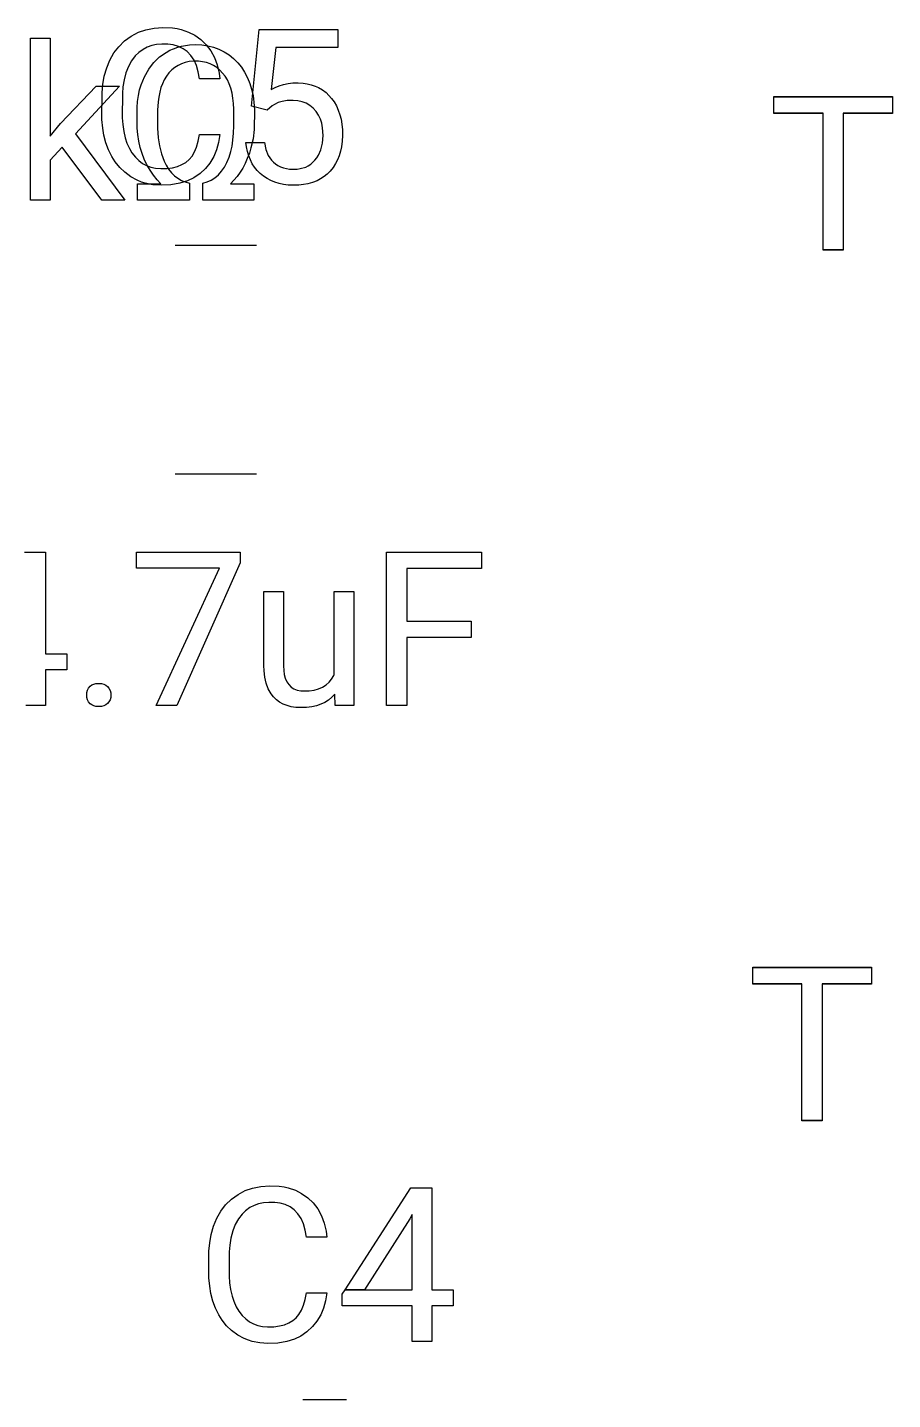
# Model space of a CAD drawing. Header units: inches. Extents: x 3.88 to 7.82, y -6.06 to -2.14.
# Drawn here: x 6.9326 to 7.1518, y -4.2398 to -3.8923 of the extents above; entities that cross this region are included whole.
import ezdxf

# ---------------------------------------------------------------- set-up
doc = ezdxf.new("R2010")
doc.units = ezdxf.units.IN
doc.header["$MEASUREMENT"] = 0
doc.layers.add('F.Silkscreen', color=41, linetype='CONTINUOUS', true_color=0xf2eda1)

msp = doc.modelspace()

# ---------------------------------------------------------------- linework, layer by layer
at = {"layer": 'F.Silkscreen', "linetype": 'CONTINUOUS'}
for p, q in [((6.93339, -3.93604), (6.93339, -3.89502)), ((6.93339, -3.89502), (6.93831, -3.89502)), ((6.93831, -3.89502), (6.93831, -3.91982)), ((6.95717, -3.89573), (6.95884, -3.89451)), ((6.95884, -3.89451), (6.96068, -3.89354)), ((6.96068, -3.89354), (6.96254, -3.89289)), ((6.96254, -3.89289), (6.96466, -3.89246)), ((6.96466, -3.89246), (6.96692, -3.8923)), ((6.96692, -3.8923), (6.9693, -3.89242)), ((6.9693, -3.89242), (6.97052, -3.89261)), ((6.97052, -3.89261), (6.97153, -3.89283)), ((6.97153, -3.89283), (6.9734, -3.89346)), ((6.9734, -3.89346), (6.97497, -3.89425)), ((6.97497, -3.89425), (6.97651, -3.89535)), ((6.98935, -3.91222), (6.99132, -3.89285)), ((6.99132, -3.89285), (7.01124, -3.89285)), ((7.01124, -3.89285), (7.01124, -3.89742)), ((6.95451, -3.89877), (6.9557, -3.89719)), ((6.9557, -3.89719), (6.95717, -3.89573)), ((6.96186, -3.89786), (6.96078, -3.89864)), ((6.96292, -3.89731), (6.96186, -3.89786)), ((6.96407, -3.89691), (6.96292, -3.89731)), ((6.9653, -3.89664), (6.96407, -3.89691)), ((6.96661, -3.89652), (6.9653, -3.89664)), ((6.96816, -3.89656), (6.96661, -3.89652)), ((6.9677, -3.89863), (6.96868, -3.89809)), ((6.96951, -3.89674), (6.96816, -3.89656)), ((6.96868, -3.89809), (6.96959, -3.89768)), ((6.97082, -3.8971), (6.96951, -3.89674)), ((6.96959, -3.89768), (6.97064, -3.89731)), ((6.97064, -3.89731), (6.97161, -3.89704)), ((6.97207, -3.89769), (6.97082, -3.8971)), ((6.97161, -3.89704), (6.97362, -3.89671)), ((6.97308, -3.89841), (6.97207, -3.89769)), ((6.97401, -3.8994), (6.97308, -3.89841)), ((6.97362, -3.89671), (6.9752, -3.89663)), ((6.9752, -3.89663), (6.97676, -3.89671)), ((6.97651, -3.89535), (6.97788, -3.89668)), ((6.97676, -3.89671), (6.97826, -3.89693)), ((6.97788, -3.89668), (6.97902, -3.89819)), ((6.97826, -3.89693), (6.97971, -3.89729)), ((6.97902, -3.89819), (6.97995, -3.89989)), ((6.97971, -3.89729), (6.98109, -3.89781)), ((6.98109, -3.89781), (6.98241, -3.89847)), ((6.98241, -3.89847), (6.98366, -3.89927)), ((6.99549, -3.89742), (6.99435, -3.90801)), ((7.01124, -3.89742), (6.99549, -3.89742)), ((6.95266, -3.90254), (6.95349, -3.90055)), ((6.95349, -3.90055), (6.95451, -3.89877)), ((6.95894, -3.90073), (6.95815, -3.90216)), ((6.95989, -3.89949), (6.95894, -3.90073)), ((6.96078, -3.89864), (6.95989, -3.89949)), ((6.96331, -3.90284), (6.96399, -3.90191)), ((6.96399, -3.90191), (6.96463, -3.90114)), ((6.96463, -3.90114), (6.96607, -3.89977)), ((6.96607, -3.89977), (6.9677, -3.89863)), ((6.97073, -3.90191), (6.9699, -3.90243)), ((6.97161, -3.90149), (6.97073, -3.90191)), ((6.97256, -3.90117), (6.97161, -3.90149)), ((6.97357, -3.90096), (6.97256, -3.90117)), ((6.97464, -3.90086), (6.97357, -3.90096)), ((6.9748, -3.90062), (6.97401, -3.8994)), ((6.97589, -3.90087), (6.97464, -3.90086)), ((6.9754, -3.90198), (6.9748, -3.90062)), ((6.97694, -3.90098), (6.97589, -3.90087)), ((6.97794, -3.9012), (6.97694, -3.90098)), ((6.97888, -3.90153), (6.97794, -3.9012)), ((6.97975, -3.90195), (6.97888, -3.90153)), ((6.98057, -3.90248), (6.97975, -3.90195)), ((6.97995, -3.89989), (6.98066, -3.90178)), ((6.98066, -3.90178), (6.98115, -3.90385)), ((6.98366, -3.89927), (6.9848, -3.90019)), ((6.9848, -3.90019), (6.98585, -3.90123)), ((6.98585, -3.90123), (6.98678, -3.90239)), ((6.95167, -3.90678), (6.95205, -3.90467)), ((6.95205, -3.90467), (6.95266, -3.90254)), ((6.95752, -3.90377), (6.95705, -3.90555)), ((6.95815, -3.90216), (6.95752, -3.90377)), ((6.9614, -3.9068), (6.9622, -3.90478)), ((6.9622, -3.90478), (6.96331, -3.90284)), ((6.9678, -3.90462), (6.96724, -3.90554)), ((6.96844, -3.90379), (6.9678, -3.90462)), ((6.96914, -3.90306), (6.96844, -3.90379)), ((6.9699, -3.90243), (6.96914, -3.90306)), ((6.97587, -3.90355), (6.9754, -3.90198)), ((6.9762, -3.90533), (6.97587, -3.90355)), ((6.98136, -3.90533), (6.9762, -3.90533)), ((6.98133, -3.90311), (6.98057, -3.90248)), ((6.98115, -3.90385), (6.98136, -3.90533)), ((6.98204, -3.90385), (6.98133, -3.90311)), ((6.98267, -3.90468), (6.98204, -3.90385)), ((6.98323, -3.9056), (6.98267, -3.90468)), ((6.98678, -3.90239), (6.98761, -3.90367)), ((6.98761, -3.90367), (6.98834, -3.90506)), ((6.98834, -3.90506), (6.98894, -3.90654)), ((6.94094, -3.91667), (6.94996, -3.90715)), ((6.95594, -3.90715), (6.94472, -3.91923)), ((6.94996, -3.90715), (6.95594, -3.90715)), ((6.95147, -3.9156), (6.95148, -3.90884)), ((6.95148, -3.90884), (6.95167, -3.90678)), ((6.95677, -3.90734), (6.95663, -3.90906)), ((6.95705, -3.90555), (6.95677, -3.90734)), ((6.96071, -3.9095), (6.96101, -3.90813)), ((6.96101, -3.90813), (6.9614, -3.9068)), ((6.96608, -3.90868), (6.96583, -3.90993)), ((6.96641, -3.90751), (6.96608, -3.90868)), ((6.96676, -3.90655), (6.96641, -3.90751)), ((6.96724, -3.90554), (6.96676, -3.90655)), ((6.98371, -3.90661), (6.98323, -3.9056)), ((6.9841, -3.90771), (6.98371, -3.90661)), ((6.98442, -3.90891), (6.9841, -3.90771)), ((6.98465, -3.91019), (6.98442, -3.90891)), ((6.98894, -3.90654), (6.98938, -3.90796)), ((6.98938, -3.90796), (6.98974, -3.90957)), ((6.99435, -3.90801), (6.99535, -3.90748)), ((6.99535, -3.90748), (6.99639, -3.90705)), ((6.99639, -3.90705), (6.99748, -3.90672)), ((6.99748, -3.90672), (6.99862, -3.90648)), ((6.99862, -3.90648), (6.99981, -3.90635)), ((6.99981, -3.90635), (7.00114, -3.90632)), ((7.00114, -3.90632), (7.00242, -3.9064)), ((7.00242, -3.9064), (7.00348, -3.90657)), ((7.00348, -3.90657), (7.00449, -3.90681)), ((7.00449, -3.90681), (7.00545, -3.90714)), ((7.00545, -3.90714), (7.00636, -3.90755)), ((7.00636, -3.90755), (7.00733, -3.90813)), ((7.00733, -3.90813), (7.00824, -3.90881)), ((7.00824, -3.90881), (7.00897, -3.9095)), ((6.95663, -3.90906), (6.95661, -3.91521)), ((6.96038, -3.91257), (6.96048, -3.91108)), ((6.96048, -3.91108), (6.96071, -3.9095)), ((6.96567, -3.9111), (6.96555, -3.91326)), ((6.96583, -3.90993), (6.96567, -3.9111)), ((6.98481, -3.91156), (6.98465, -3.91019)), ((6.98488, -3.91303), (6.98481, -3.91156)), ((6.99329, -3.91325), (6.98935, -3.91222)), ((6.98974, -3.90957), (6.98997, -3.91126)), ((6.98997, -3.91126), (6.99008, -3.91317)), ((6.99459, -3.91219), (6.99329, -3.91325)), ((6.9952, -3.91178), (6.99459, -3.91219)), ((6.9961, -3.91135), (6.9952, -3.91178)), ((6.99711, -3.91104), (6.9961, -3.91135)), ((6.99841, -3.91083), (6.99711, -3.91104)), ((6.99989, -3.91077), (6.99841, -3.91083)), ((7.00105, -3.91087), (6.99989, -3.91077)), ((7.00222, -3.91113), (7.00105, -3.91087)), ((7.0032, -3.91152), (7.00222, -3.91113)), ((7.00411, -3.91204), (7.0032, -3.91152)), ((7.00493, -3.91271), (7.00411, -3.91204)), ((7.00897, -3.9095), (7.00965, -3.91027)), ((7.00965, -3.91027), (7.01025, -3.9111)), ((7.01025, -3.9111), (7.01085, -3.91212)), ((7.01085, -3.91212), (7.01134, -3.91322)), ((7.12167, -3.914), (7.12167, -3.90978)), ((7.12167, -3.90978), (7.15175, -3.90978)), ((7.12167, -3.91407), (7.12167, -3.90986)), ((7.12167, -3.90986), (7.15175, -3.90986)), ((7.15175, -3.90978), (7.15175, -3.914)), ((7.15175, -3.90986), (7.15175, -3.91407)), ((6.95167, -3.91778), (6.95147, -3.9156)), ((6.95661, -3.91521), (6.95672, -3.91688)), ((6.96039, -3.91781), (6.96038, -3.91257)), ((6.96555, -3.91326), (6.96557, -3.91785)), ((6.98488, -3.91719), (6.98488, -3.91303)), ((6.99008, -3.91317), (6.99003, -3.91813)), ((7.00572, -3.91359), (7.00493, -3.91271)), ((7.00632, -3.91449), (7.00572, -3.91359)), ((7.00679, -3.91549), (7.00632, -3.91449)), ((7.00714, -3.91658), (7.00679, -3.91549)), ((7.01134, -3.91322), (7.01174, -3.9144)), ((7.01174, -3.9144), (7.01202, -3.91549)), ((7.01202, -3.91549), (7.01223, -3.91681)), ((7.13416, -3.914), (7.12167, -3.914)), ((7.13416, -3.91407), (7.12167, -3.91407)), ((7.13416, -3.94864), (7.13416, -3.914)), ((7.13416, -3.94872), (7.13416, -3.91407)), ((7.15175, -3.914), (7.13923, -3.914)), ((7.13923, -3.914), (7.13923, -3.94864)), ((7.15175, -3.91407), (7.13923, -3.91407)), ((7.13923, -3.91407), (7.13923, -3.94872)), ((6.93831, -3.91982), (6.94094, -3.91667)), ((6.94472, -3.91923), (6.95728, -3.93604)), ((6.95197, -3.91961), (6.95167, -3.91778)), ((6.95672, -3.91688), (6.95697, -3.91862)), ((6.95697, -3.91862), (6.95734, -3.92023)), ((6.96052, -3.91941), (6.96039, -3.91781)), ((6.96557, -3.91785), (6.96574, -3.92025)), ((6.98464, -3.92084), (6.98481, -3.91907)), ((6.98481, -3.91907), (6.98488, -3.91719)), ((6.99003, -3.91813), (6.98975, -3.92049)), ((7.00736, -3.91776), (7.00714, -3.91658)), ((7.00746, -3.91965), (7.00736, -3.91776)), ((7.01223, -3.91681), (7.01236, -3.91821)), ((7.01236, -3.91821), (7.01238, -3.91968)), ((6.94142, -3.92266), (6.93831, -3.92589)), ((6.95146, -3.93604), (6.94142, -3.92266)), ((6.95247, -3.92154), (6.95197, -3.91961)), ((6.95314, -3.92333), (6.95247, -3.92154)), ((6.95734, -3.92023), (6.95779, -3.92158)), ((6.95779, -3.92158), (6.95841, -3.92295)), ((6.9608, -3.92113), (6.96052, -3.91941)), ((6.96117, -3.9227), (6.9608, -3.92113)), ((6.96165, -3.92425), (6.96117, -3.9227)), ((6.96574, -3.92025), (6.96604, -3.92229)), ((6.96604, -3.92229), (6.96654, -3.92431)), ((6.97492, -3.92378), (6.97543, -3.92259)), ((6.97543, -3.92259), (6.97587, -3.92109)), ((6.97587, -3.92109), (6.9762, -3.91939)), ((6.9762, -3.91939), (6.98136, -3.91939)), ((6.98102, -3.92142), (6.9805, -3.92328)), ((6.98136, -3.91939), (6.98102, -3.92142)), ((6.98409, -3.92373), (6.98441, -3.92233)), ((6.98441, -3.92233), (6.98464, -3.92084)), ((6.98807, -3.92255), (6.98793, -3.92148)), ((6.98793, -3.92148), (6.99262, -3.92148)), ((6.98831, -3.92372), (6.98807, -3.92255)), ((6.98975, -3.92049), (6.98921, -3.92283)), ((6.99262, -3.92148), (6.993, -3.92323)), ((7.00691, -3.92327), (7.00731, -3.92157)), ((7.00731, -3.92157), (7.00746, -3.91965)), ((7.01213, -3.9225), (7.01189, -3.92363)), ((7.0123, -3.92113), (7.01213, -3.9225)), ((7.01238, -3.91968), (7.0123, -3.92113)), ((6.93831, -3.92589), (6.93831, -3.93604)), ((6.95396, -3.92499), (6.95314, -3.92333)), ((6.95483, -3.92635), (6.95396, -3.92499)), ((6.95841, -3.92295), (6.95907, -3.92407)), ((6.95907, -3.92407), (6.95993, -3.92519)), ((6.95993, -3.92519), (6.96079, -3.92603)), ((6.96079, -3.92603), (6.96173, -3.92673)), ((6.96219, -3.92565), (6.96165, -3.92425)), ((6.96287, -3.9271), (6.96219, -3.92565)), ((6.96654, -3.92431), (6.96721, -3.92613)), ((6.96721, -3.92613), (6.9677, -3.92715)), ((6.97273, -3.92647), (6.97359, -3.92574)), ((6.97359, -3.92574), (6.97428, -3.92489)), ((6.97428, -3.92489), (6.97492, -3.92378)), ((6.97979, -3.92498), (6.97881, -3.92664)), ((6.9805, -3.92328), (6.97979, -3.92498)), ((6.98312, -3.92649), (6.98366, -3.92516)), ((6.98366, -3.92516), (6.98409, -3.92373)), ((6.98826, -3.92553), (6.98772, -3.92675)), ((6.9888, -3.92412), (6.98826, -3.92553)), ((6.98864, -3.92482), (6.98831, -3.92372)), ((6.98905, -3.92585), (6.98864, -3.92482)), ((6.98921, -3.92283), (6.9888, -3.92412)), ((6.98955, -3.92681), (6.98905, -3.92585)), ((6.993, -3.92323), (6.9936, -3.92472)), ((6.9936, -3.92472), (6.99398, -3.92536)), ((6.99398, -3.92536), (6.99443, -3.92595)), ((6.99443, -3.92595), (6.99492, -3.92646)), ((7.00491, -3.92646), (7.00543, -3.92592)), ((7.00543, -3.92592), (7.0059, -3.92532)), ((7.0059, -3.92532), (7.00631, -3.92466)), ((7.00631, -3.92466), (7.00691, -3.92327)), ((7.01112, -3.92584), (7.01064, -3.92678)), ((7.01153, -3.92484), (7.01112, -3.92584)), ((7.01189, -3.92363), (7.01153, -3.92484)), ((6.95597, -3.92776), (6.95483, -3.92635)), ((6.95723, -3.92899), (6.95597, -3.92776)), ((6.95876, -3.93013), (6.95723, -3.92899)), ((6.96173, -3.92673), (6.96275, -3.92728)), ((6.96275, -3.92728), (6.96387, -3.92769)), ((6.96364, -3.92846), (6.96287, -3.9271)), ((6.9645, -3.92972), (6.96364, -3.92846)), ((6.96387, -3.92769), (6.96506, -3.92794)), ((6.96544, -3.93088), (6.9645, -3.92972)), ((6.96506, -3.92794), (6.96634, -3.92805)), ((6.96634, -3.92805), (6.96792, -3.928)), ((6.9677, -3.92715), (6.96833, -3.92818)), ((6.96792, -3.928), (6.96933, -3.92782)), ((6.96833, -3.92818), (6.96904, -3.92908)), ((6.96904, -3.92908), (6.96981, -3.92986)), ((6.96933, -3.92782), (6.9706, -3.92751)), ((6.9706, -3.92751), (6.97173, -3.92705)), ((6.97173, -3.92705), (6.97273, -3.92647)), ((6.97631, -3.92929), (6.97473, -3.93036)), ((6.97771, -3.928), (6.97631, -3.92929)), ((6.97881, -3.92664), (6.97771, -3.928)), ((6.98009, -3.93037), (6.98097, -3.92963)), ((6.98097, -3.92963), (6.98177, -3.92873)), ((6.98177, -3.92873), (6.98249, -3.92768)), ((6.98249, -3.92768), (6.98312, -3.92649)), ((6.98644, -3.92899), (6.9857, -3.93002)), ((6.98711, -3.9279), (6.98644, -3.92899)), ((6.98772, -3.92675), (6.98711, -3.9279)), ((6.99014, -3.92771), (6.98955, -3.92681)), ((6.99081, -3.92854), (6.99014, -3.92771)), ((6.99157, -3.9293), (6.99081, -3.92854)), ((6.9924, -3.92998), (6.99157, -3.9293)), ((6.99492, -3.92646), (6.99542, -3.92687)), ((6.99542, -3.92687), (6.99602, -3.92726)), ((6.99602, -3.92726), (6.99668, -3.92758)), ((6.99668, -3.92758), (6.99746, -3.92786)), ((6.99746, -3.92786), (6.99821, -3.92804)), ((6.99821, -3.92804), (6.99901, -3.92816)), ((6.99901, -3.92816), (6.99996, -3.92821)), ((6.99996, -3.92821), (7.0009, -3.92817)), ((7.0009, -3.92817), (7.0017, -3.92806)), ((7.0017, -3.92806), (7.00307, -3.92765)), ((7.00307, -3.92765), (7.00373, -3.92733)), ((7.00373, -3.92733), (7.00434, -3.92693)), ((7.00434, -3.92693), (7.00491, -3.92646)), ((7.00852, -3.92942), (7.00772, -3.93006)), ((7.00926, -3.92869), (7.00852, -3.92942)), ((7.01, -3.92777), (7.00926, -3.92869)), ((7.01064, -3.92678), (7.01, -3.92777)), ((6.96042, -3.93102), (6.95876, -3.93013)), ((6.96149, -3.93145), (6.96042, -3.93102)), ((6.96047, -3.93604), (6.96047, -3.93187)), ((6.96047, -3.93187), (6.96638, -3.93187)), ((6.96241, -3.93173), (6.96149, -3.93145)), ((6.96435, -3.93212), (6.96241, -3.93173)), ((6.96642, -3.93226), (6.96435, -3.93212)), ((6.96638, -3.93187), (6.96544, -3.93088)), ((6.96892, -3.93214), (6.96642, -3.93226)), ((6.9712, -3.93175), (6.96892, -3.93214)), ((6.96981, -3.92986), (6.97066, -3.93051)), ((6.97066, -3.93051), (6.97157, -3.93104)), ((6.97312, -3.93113), (6.9712, -3.93175)), ((6.97157, -3.93104), (6.97256, -3.93144)), ((6.97256, -3.93144), (6.97362, -3.93171)), ((6.97473, -3.93036), (6.97312, -3.93113)), ((6.97362, -3.93171), (6.97362, -3.93604)), ((6.97701, -3.93171), (6.97811, -3.93142)), ((6.97701, -3.93604), (6.97701, -3.93171)), ((6.97811, -3.93142), (6.97914, -3.93097)), ((6.97914, -3.93097), (6.98009, -3.93037)), ((6.98491, -3.93098), (6.98406, -3.93187)), ((6.98406, -3.93187), (6.98992, -3.93187)), ((6.9857, -3.93002), (6.98491, -3.93098)), ((6.98992, -3.93187), (6.98992, -3.93604)), ((6.99329, -3.93058), (6.9924, -3.92998)), ((6.99424, -3.93108), (6.99329, -3.93058)), ((6.99525, -3.9315), (6.99424, -3.93108)), ((6.99633, -3.93183), (6.99525, -3.9315)), ((6.99746, -3.93206), (6.99633, -3.93183)), ((6.99865, -3.93221), (6.99746, -3.93206)), ((6.9999, -3.93226), (6.99865, -3.93221)), ((7.0013, -3.93222), (6.9999, -3.93226)), ((7.00249, -3.9321), (7.0013, -3.93222)), ((7.00361, -3.93189), (7.00249, -3.9321)), ((7.00482, -3.93155), (7.00361, -3.93189)), ((7.00594, -3.93111), (7.00482, -3.93155)), ((7.00686, -3.93063), (7.00594, -3.93111)), ((7.00772, -3.93006), (7.00686, -3.93063)), ((6.93831, -3.93604), (6.93339, -3.93604)), ((6.95728, -3.93604), (6.95146, -3.93604)), ((6.97362, -3.93604), (6.96047, -3.93604)), ((6.98992, -3.93604), (6.97701, -3.93604)), ((6.97003, -3.94744), (6.9906, -3.94744)), ((7.13923, -3.94864), (7.13416, -3.94864)), ((7.13923, -3.94872), (7.13416, -3.94872)), ((6.97003, -4.00531), (6.9906, -4.00531)), ((6.93185, -4.02514), (6.93713, -4.02514)), ((6.93713, -4.02514), (6.93713, -4.05093)), ((6.9602, -4.02919), (6.9602, -4.02514)), ((6.9602, -4.02514), (6.9865, -4.02514)), ((6.9865, -4.02514), (6.9865, -4.02789)), ((7.02354, -4.064), (7.02354, -4.02514)), ((7.02354, -4.02514), (7.0476, -4.02514)), ((7.0476, -4.02514), (7.0476, -4.02935)), ((6.98126, -4.02919), (6.9602, -4.02919)), ((6.9652, -4.064), (6.98126, -4.02919)), ((6.9865, -4.02789), (6.97039, -4.064)), ((7.0476, -4.02935), (7.02866, -4.02935)), ((7.02866, -4.02935), (7.02866, -4.04262)), ((6.99248, -4.05392), (6.99248, -4.0351)), ((6.99248, -4.0351), (6.99744, -4.0351)), ((6.99744, -4.0351), (6.99744, -4.05396)), ((7.01031, -4.05612), (7.01031, -4.0351)), ((7.01031, -4.0351), (7.01524, -4.0351)), ((7.01524, -4.0351), (7.01524, -4.064)), ((7.02866, -4.04262), (7.04496, -4.04262)), ((7.04496, -4.04262), (7.04496, -4.04683)), ((7.04496, -4.04683), (7.02866, -4.04683)), ((7.02866, -4.04683), (7.02866, -4.064)), ((6.93713, -4.05093), (6.94252, -4.05093)), ((6.94252, -4.05093), (6.94252, -4.05498)), ((6.99253, -4.05519), (6.99248, -4.05392)), ((6.99744, -4.05396), (6.9975, -4.05512)), ((6.94252, -4.05498), (6.93713, -4.05498)), ((6.93713, -4.05498), (6.93713, -4.064)), ((6.99271, -4.0568), (6.99253, -4.05519)), ((6.99307, -4.05839), (6.99271, -4.0568)), ((6.9975, -4.05512), (6.99766, -4.05616)), ((6.99766, -4.05616), (6.99791, -4.05708)), ((6.99791, -4.05708), (6.99832, -4.05802)), ((6.99832, -4.05802), (6.99877, -4.05869)), ((7.00826, -4.05877), (7.00904, -4.05806)), ((7.00904, -4.05806), (7.00963, -4.05734)), ((7.00963, -4.05734), (7.01019, -4.05638)), ((7.01019, -4.05638), (7.01031, -4.05612)), ((6.9476, -4.0614), (6.94766, -4.06072)), ((6.94765, -4.06202), (6.9476, -4.0614)), ((6.94766, -4.06072), (6.94782, -4.06014)), ((6.94782, -4.06014), (6.94809, -4.05961)), ((6.94809, -4.05961), (6.94847, -4.05914)), ((6.94847, -4.05914), (6.94889, -4.05881)), ((6.94889, -4.05881), (6.9494, -4.05858)), ((6.9494, -4.05858), (6.94995, -4.05845)), ((6.94995, -4.05845), (6.95063, -4.05841)), ((6.95063, -4.05841), (6.95131, -4.05845)), ((6.95131, -4.05845), (6.95191, -4.0586)), ((6.95191, -4.0586), (6.95242, -4.05883)), ((6.95242, -4.05883), (6.95285, -4.05917)), ((6.95285, -4.05917), (6.95324, -4.05964)), ((6.95324, -4.05964), (6.95352, -4.06017)), ((6.95352, -4.06017), (6.95368, -4.06076)), ((6.95368, -4.06076), (6.95374, -4.0614)), ((6.95374, -4.0614), (6.95368, -4.06202)), ((6.9936, -4.0598), (6.99307, -4.05839)), ((6.99429, -4.06103), (6.9936, -4.0598)), ((6.99492, -4.06183), (6.99429, -4.06103)), ((6.99877, -4.05869), (6.99941, -4.05933)), ((6.99941, -4.05933), (7.00007, -4.05976)), ((7.00007, -4.05976), (7.00095, -4.0601)), ((7.00095, -4.0601), (7.00181, -4.06028)), ((7.00181, -4.06028), (7.00276, -4.06033)), ((7.00276, -4.06033), (7.00395, -4.06028)), ((7.00395, -4.06028), (7.00521, -4.0601)), ((7.00521, -4.0601), (7.00634, -4.05979)), ((7.00634, -4.05979), (7.00736, -4.05935)), ((7.00736, -4.05935), (7.00826, -4.05877)), ((7.01043, -4.06112), (7.00967, -4.06192)), ((7.01055, -4.064), (7.01043, -4.06112)), ((6.93713, -4.064), (6.93217, -4.064)), ((6.94782, -4.06261), (6.94765, -4.06202)), ((6.94809, -4.06312), (6.94782, -4.06261)), ((6.94847, -4.06357), (6.94809, -4.06312)), ((6.94889, -4.06388), (6.94847, -4.06357)), ((6.9494, -4.0641), (6.94889, -4.06388)), ((6.94995, -4.06423), (6.9494, -4.0641)), ((6.95063, -4.06427), (6.94995, -4.06423)), ((6.95131, -4.06423), (6.95063, -4.06427)), ((6.95191, -4.06409), (6.95131, -4.06423)), ((6.95242, -4.06386), (6.95191, -4.06409)), ((6.95285, -4.06354), (6.95242, -4.06386)), ((6.95324, -4.06309), (6.95285, -4.06354)), ((6.95352, -4.06258), (6.95324, -4.06309)), ((6.95368, -4.06202), (6.95352, -4.06258)), ((6.97039, -4.064), (6.9652, -4.064)), ((6.99565, -4.06254), (6.99492, -4.06183)), ((6.99647, -4.06314), (6.99565, -4.06254)), ((6.99737, -4.06364), (6.99647, -4.06314)), ((6.99835, -4.06403), (6.99737, -4.06364)), ((6.99942, -4.06431), (6.99835, -4.06403)), ((7.00058, -4.06448), (6.99942, -4.06431)), ((7.00183, -4.06455), (7.00058, -4.06448)), ((7.00332, -4.06449), (7.00183, -4.06455)), ((7.00459, -4.06433), (7.00332, -4.06449)), ((7.00578, -4.06407), (7.00459, -4.06433)), ((7.00688, -4.06369), (7.00578, -4.06407)), ((7.0079, -4.06321), (7.00688, -4.06369)), ((7.00883, -4.06262), (7.0079, -4.06321)), ((7.00967, -4.06192), (7.00883, -4.06262)), ((7.01524, -4.064), (7.01055, -4.064)), ((7.02866, -4.064), (7.02354, -4.064)), ((7.11632, -4.13447), (7.11632, -4.13026)), ((7.11632, -4.13026), (7.1464, -4.13026)), ((7.11632, -4.13455), (7.11632, -4.13033)), ((7.11632, -4.13033), (7.1464, -4.13033)), ((7.1464, -4.13026), (7.1464, -4.13447)), ((7.1464, -4.13033), (7.1464, -4.13455)), ((7.1288, -4.13447), (7.11632, -4.13447)), ((7.1288, -4.13455), (7.11632, -4.13455)), ((7.1288, -4.16911), (7.1288, -4.13447)), ((7.1288, -4.16919), (7.1288, -4.13455)), ((7.1464, -4.13447), (7.13388, -4.13447)), ((7.13388, -4.13447), (7.13388, -4.16911)), ((7.1464, -4.13455), (7.13388, -4.13455)), ((7.13388, -4.13455), (7.13388, -4.16919)), ((7.13388, -4.16911), (7.1288, -4.16911)), ((7.13388, -4.16919), (7.1288, -4.16919)), ((6.98593, -4.18781), (6.98777, -4.18685)), ((6.98777, -4.18685), (6.98963, -4.1862)), ((6.98963, -4.1862), (6.99175, -4.18577)), ((6.99175, -4.18577), (6.99401, -4.18561)), ((6.99401, -4.18561), (6.99639, -4.18573)), ((6.99639, -4.18573), (6.99761, -4.18592)), ((6.99761, -4.18592), (6.99861, -4.18614)), ((6.99861, -4.18614), (7.00048, -4.18677)), ((7.00048, -4.18677), (7.00205, -4.18756)), ((7.01308, -4.21195), (7.02974, -4.18616)), ((7.02974, -4.18616), (7.03502, -4.18616)), ((7.03502, -4.18616), (7.03502, -4.21195)), ((6.98279, -4.19049), (6.98425, -4.18904)), ((6.98425, -4.18904), (6.98593, -4.18781)), ((6.99115, -4.19021), (6.99001, -4.19062)), ((6.99238, -4.18995), (6.99115, -4.19021)), ((6.9937, -4.18983), (6.99238, -4.18995)), ((6.99525, -4.18986), (6.9937, -4.18983)), ((6.99659, -4.19005), (6.99525, -4.18986)), ((6.99791, -4.19041), (6.99659, -4.19005)), ((7.00205, -4.18756), (7.0036, -4.18866)), ((7.0036, -4.18866), (7.00496, -4.18998)), ((7.00496, -4.18998), (7.00611, -4.1915)), ((6.98057, -4.19386), (6.98159, -4.19207)), ((6.98159, -4.19207), (6.98279, -4.19049)), ((6.98698, -4.1928), (6.98602, -4.19404)), ((6.98786, -4.19195), (6.98698, -4.1928)), ((6.98895, -4.19117), (6.98786, -4.19195)), ((6.99001, -4.19062), (6.98895, -4.19117)), ((6.99916, -4.191), (6.99791, -4.19041)), ((7.00016, -4.19172), (6.99916, -4.191)), ((7.0011, -4.1927), (7.00016, -4.19172)), ((7.00189, -4.19393), (7.0011, -4.1927)), ((7.00611, -4.1915), (7.00704, -4.1932)), ((7.00704, -4.1932), (7.00775, -4.19509)), ((7.03006, -4.19289), (7.02947, -4.19396)), ((7.03006, -4.21195), (7.03006, -4.19289)), ((6.97913, -4.19797), (6.97975, -4.19585)), ((6.97975, -4.19585), (6.98057, -4.19386)), ((6.9846, -4.19707), (6.98414, -4.19886)), ((6.98523, -4.19547), (6.9846, -4.19707)), ((6.98602, -4.19404), (6.98523, -4.19547)), ((7.00248, -4.19529), (7.00189, -4.19393)), ((7.00295, -4.19686), (7.00248, -4.19529)), ((7.00329, -4.19864), (7.00295, -4.19686)), ((7.00775, -4.19509), (7.00824, -4.19716)), ((7.00824, -4.19716), (7.00844, -4.19864)), ((7.02947, -4.19396), (7.01793, -4.21195)), ((6.97856, -4.20215), (6.97875, -4.20008)), ((6.97875, -4.20008), (6.97913, -4.19797)), ((6.98385, -4.20064), (6.98371, -4.20237)), ((6.98414, -4.19886), (6.98385, -4.20064)), ((7.00844, -4.19864), (7.00329, -4.19864)), ((6.97856, -4.20891), (6.97856, -4.20215)), ((6.98371, -4.20237), (6.9837, -4.20851)), ((6.97875, -4.21109), (6.97856, -4.20891)), ((6.97906, -4.21292), (6.97875, -4.21109)), ((6.9837, -4.20851), (6.98381, -4.21019)), ((6.98381, -4.21019), (6.98405, -4.21193)), ((6.97956, -4.21484), (6.97906, -4.21292)), ((6.98405, -4.21193), (6.98443, -4.21354)), ((6.98443, -4.21354), (6.98487, -4.21488)), ((7.00251, -4.2159), (7.00295, -4.2144)), ((7.00295, -4.2144), (7.00329, -4.2127)), ((7.00329, -4.2127), (7.00844, -4.2127)), ((7.00844, -4.2127), (7.00811, -4.21473)), ((7.01234, -4.21309), (7.01308, -4.21195)), ((7.01234, -4.216), (7.01234, -4.21309)), ((7.01308, -4.21195), (7.01793, -4.21195)), ((7.01793, -4.21195), (7.01308, -4.21195)), ((7.01793, -4.21195), (7.03006, -4.21195)), ((7.03502, -4.21195), (7.04041, -4.21195)), ((7.04041, -4.21195), (7.04041, -4.216)), ((6.98022, -4.21664), (6.97956, -4.21484)), ((6.98105, -4.2183), (6.98022, -4.21664)), ((6.98487, -4.21488), (6.98549, -4.21626)), ((6.98549, -4.21626), (6.98616, -4.21738)), ((6.98616, -4.21738), (6.98701, -4.21849)), ((7.00136, -4.2182), (7.00201, -4.21709)), ((7.00201, -4.21709), (7.00251, -4.2159)), ((7.00759, -4.21659), (7.00688, -4.21829)), ((7.00811, -4.21473), (7.00759, -4.21659)), ((7.03006, -4.216), (7.01234, -4.216)), ((7.03006, -4.22502), (7.03006, -4.216)), ((7.04041, -4.216), (7.03502, -4.216)), ((7.03502, -4.216), (7.03502, -4.22502)), ((6.98192, -4.21966), (6.98105, -4.2183)), ((6.98305, -4.22106), (6.98192, -4.21966)), ((6.98432, -4.2223), (6.98305, -4.22106)), ((6.98701, -4.21849), (6.98787, -4.21934)), ((6.98787, -4.21934), (6.98881, -4.22004)), ((6.98881, -4.22004), (6.98984, -4.22059)), ((6.98984, -4.22059), (6.99095, -4.22099)), ((6.99095, -4.22099), (6.99215, -4.22125)), ((6.99215, -4.22125), (6.99342, -4.22135)), ((6.99342, -4.22135), (6.995, -4.22131)), ((6.995, -4.22131), (6.99641, -4.22113)), ((6.99641, -4.22113), (6.99768, -4.22081)), ((6.99768, -4.22081), (6.99882, -4.22036)), ((6.99882, -4.22036), (6.99981, -4.21977)), ((6.99981, -4.21977), (7.00067, -4.21904)), ((7.00067, -4.21904), (7.00136, -4.2182)), ((7.00479, -4.2213), (7.00339, -4.2226)), ((7.00589, -4.21995), (7.00479, -4.2213)), ((7.00688, -4.21829), (7.00589, -4.21995)), ((6.98585, -4.22343), (6.98432, -4.2223)), ((6.98751, -4.22433), (6.98585, -4.22343)), ((6.98857, -4.22475), (6.98751, -4.22433)), ((6.98949, -4.22504), (6.98857, -4.22475)), ((6.99143, -4.22542), (6.98949, -4.22504)), ((6.99829, -4.22505), (6.99601, -4.22545)), ((7.00021, -4.22444), (6.99829, -4.22505)), ((7.00181, -4.22367), (7.00021, -4.22444)), ((7.00339, -4.2226), (7.00181, -4.22367)), ((7.03502, -4.22502), (7.03006, -4.22502)), ((6.99351, -4.22557), (6.99143, -4.22542)), ((6.99601, -4.22545), (6.99351, -4.22557)), ((7.00234, -4.23976), (7.01341, -4.23976))]:
    msp.add_line(p, q, dxfattribs=at)

doc.saveas('drawing.dxf')
